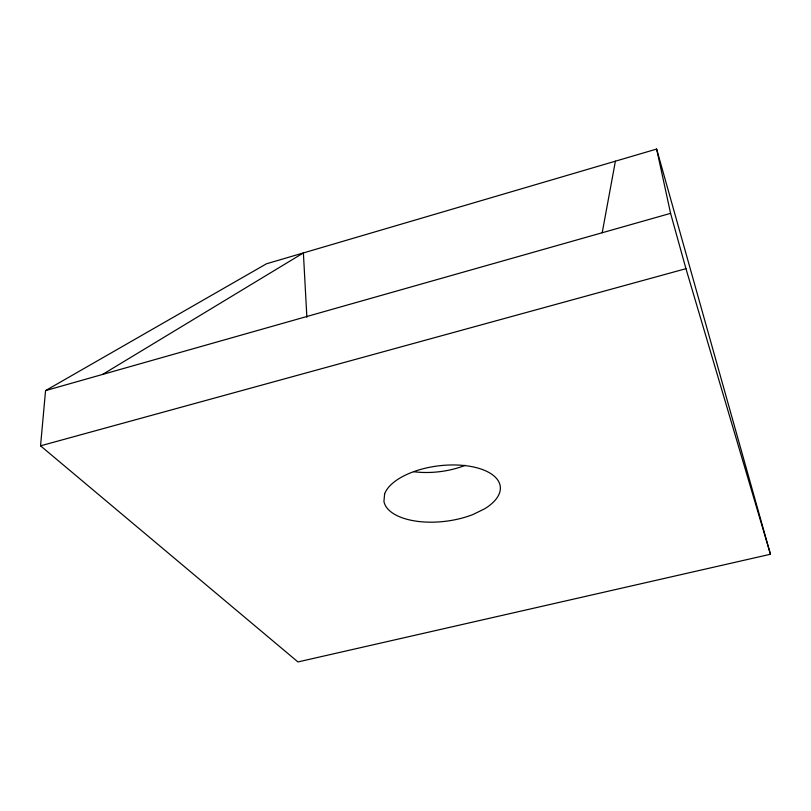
<?xml version="1.0" encoding="UTF-8"?>
<svg xmlns="http://www.w3.org/2000/svg" width="811" height="811" viewBox="0 0 811 811"><rect width="100%" height="100%" fill="white"/><g stroke="black" fill="none" stroke-linecap="round" stroke-linejoin="round"><path stroke-width="1.22" d="M40.55 445.827L45.558 390.608L266.484 263.788L656.636 149.062L770.45 554.248L297.951 661.938L40.55 445.827L685.954 268.684L770.45 554.248M602.198 232.747L615.397 161.186M102.622 374.418L303.385 252.941L306.872 317.233M45.558 390.608L670.585 213.354L656.636 149.062M670.585 213.354L685.954 268.684M465.24 465.321A57.115 28.963 -6.8 0 1 413.671 471.708M384.607 493.99L383.938 501.411A58.656 27.939 -6.9 0 0 472.985 514.498L484.431 508.923A58.656 27.939 -6.9 0 0 468.251 466.031A58.656 27.939 -6.9 0 0 384.607 493.99"/></g></svg>
